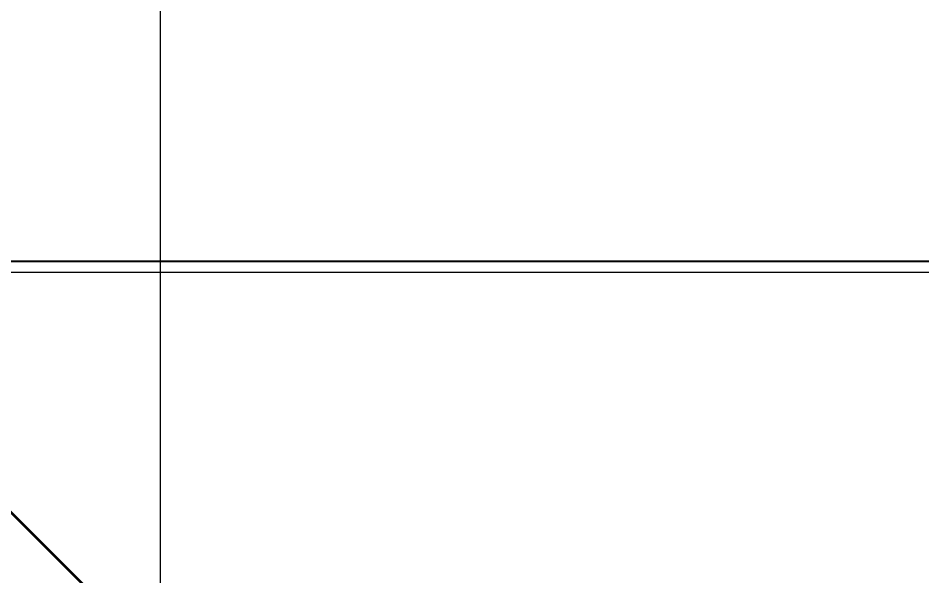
# Model space of a CAD drawing. Header units: millimetres. Extents: x -106145 to 154907, y -84585 to 152038.
# Drawn here: x 33212.1 to 33641.5, y -14414.4 to -14149.3 of the extents above; entities that cross this region are included whole.
import ezdxf

# ---------------------------------------------------------------- set-up
doc = ezdxf.new("R2010")
doc.units = ezdxf.units.MM
doc.linetypes.add('Cut Out Line _2_', pattern=[2, 1, -1])
for name, color, linetype, lineweight in [('A-ANNO-DIMS', 7, 'Continuous', 9), ('A-ANNO-DIMS-300', 7, 'Continuous', 9), ('A-DOOR', 7, 'Continuous', 5), ('A-FLOR', 7, 'Continuous', 5), ('A-WALL', 7, 'Continuous', 5)]:
    doc.layers.add(name, color=color, linetype=linetype, lineweight=lineweight)
doc.layers.add('A-DETL', color=7, linetype='Continuous', lineweight=5, true_color=0x00a600)
doc.styles.add('RomanS', font='romans__.ttf', dxfattribs={"width": 0.8, "height": 1200})
doc.dimstyles.new('Diagonal_-_4_mm_RomanS', dxfattribs={"dimscale": 304.8, "dimtxt": 1219.023462, "dimasz": 1.476378, "dimexe": 0.984252, "dimexo": 0.0625, "dimgap": 0.19685, "dimtad": 1, "dimdec": 0, "dimzin": 0, "dimdsep": 46, "dimtxsty": 'RomanS', "dimblk1": 'OBLIQUE', "dimblk2": 'OBLIQUE', "dimsah": 1, "dimcen": 0.09, "dimdle": 2.362205, "dimazin": 0, "dimtfac": 1, "dimtdec": 4, "dimtix": 1, "dimtmove": 0, "dimatfit": 3, "dimfxl": 2.362205, "dimfxlon": 1, "dimtvp": 1, "dimtolj": 1, "dimtzin": 0, "dimarcsym": 2})

# ---------------------------------------------------------------- blocks, each defined once
blk = doc.blocks.new('DC_DdlFlPanelFire-Rated-eq w vision panel - FSD2 _2_0-V85-Site Plan -MAIN')
at = {"layer": 'A-DOOR', "color": 253, "true_color": 0xaaaaaa}
blk.add_arc((-925, 115), 925, 360, 90, dxfattribs=at)
blk = doc.blocks.new('2022_11_09_AB BLOCKFACADE WITH CONTINOUS WINDOW_rvt-1-Site Plan -MAIN')
at = {"layer": 'A-FLOR', "color": 254, "true_color": 0xdddddd}
blk.add_line((31938.75, -14264.95), (34028.75, -14264.95), dxfattribs=at)
at = {"layer": 'A-WALL', "color": 254, "true_color": 0xdddddd}
blk.add_line((34028.75, -14264.88), (31863.75, -14264.88), dxfattribs=at)
at = {"layer": 'A-WALL', "color": 253, "lineweight": 18, "true_color": 0xaaaaaa}
for p, q in [((34028.75, -14265), (31938.75, -14265)), ((31938.75, -14270), (34028.75, -14270))]:
    blk.add_line(p, q, dxfattribs=at)
at = {"color": 253, "lineweight": 5, "true_color": 0xaaaaaa, "rotation": 180}
blk.add_blockref('DC_DdlFlPanelFire-Rated-eq w vision panel - FSD2 _2_0-V85-Site Plan -MAIN', (32946.25, -14149.98), dxfattribs=at)
blk = doc.blocks.new('DIMBLOCK87-Site Plan -MAIN')
at = {"layer": 'A-ANNO-DIMS-300', "transparency": 16777216}
for p, q in [((33279.57, -13734.99), (33279.57, -19344.43)), ((33999.57, -14454.99), (32979.57, -14454.99)), ((33279.57, -14454.99), (33999.57, -14454.99)), ((33999.57, -18624.43), (32979.57, -18624.43)), ((33279.57, -18624.43), (33999.57, -18624.43))]:
    blk.add_line(p, q, dxfattribs=at)
at = {"layer": 'A-ANNO-DIMS-300', "lineweight": 35, "transparency": 16777216}
for p, q in [((33279.57, -14454.99), (33054.57, -14229.99)), ((33279.57, -14454.99), (33504.57, -14679.99)), ((33279.57, -18624.43), (33054.57, -18399.43)), ((33279.57, -18624.43), (33504.57, -18849.43))]:
    blk.add_line(p, q, dxfattribs=at)
at = {"layer": 'A-ANNO-DIMS-300', "color": 0, "transparency": 16777216, "insert": (31606.67, -18348.58), "char_height": 1200, "width": 4341.2965, "attachment_point": 1, "rotation": 90, "line_spacing_factor": 0.983083, "style": 'RomanS'}
blk.add_mtext('4169', dxfattribs=at)
blk = doc.blocks.new('_Oblique')
at = {"color": 0, "linetype": 'ByBlock', "lineweight": -2}
blk.add_line((-0.5, -0.5), (0.5, 0.5), dxfattribs=at)

msp = doc.modelspace()

# ---------------------------------------------------------------- block references
at = {"lineweight": 5}
msp.add_blockref('2022_11_09_AB BLOCKFACADE WITH CONTINOUS WINDOW_rvt-1-Site Plan -MAIN', (0, 0), dxfattribs=at)

# ---------------------------------------------------------------- next in the draw order: linework, layer by layer
at = {"layer": 'A-DETL', "color": 8, "linetype": 'Cut Out Line _2_', "true_color": 0x808080}
msp.add_line((-14611.25, -14264.95), (57388.75, -14264.95), dxfattribs=at)

# ---------------------------------------------------------------- next in the draw order: dimensions: what is measured, and where the dimension line sits
at = {"layer": 'A-ANNO-DIMS'}
dim = msp.add_linear_dim(base=(33279.57, -18624.43), p1=(33999.57, -14454.99), p2=(33999.57, -18624.43), angle=90, dimstyle='Diagonal_-_4_mm_RomanS', override={"dimpost": '<>', "dimfxl": 4169.43401}, dxfattribs=at)
dim.commit()
dim.dimension.update_dxf_attribs({"geometry": 'DIMBLOCK87-Site Plan -MAIN', "text_midpoint": (32614.05, -16539.71)})

doc.saveas('drawing.dxf')
